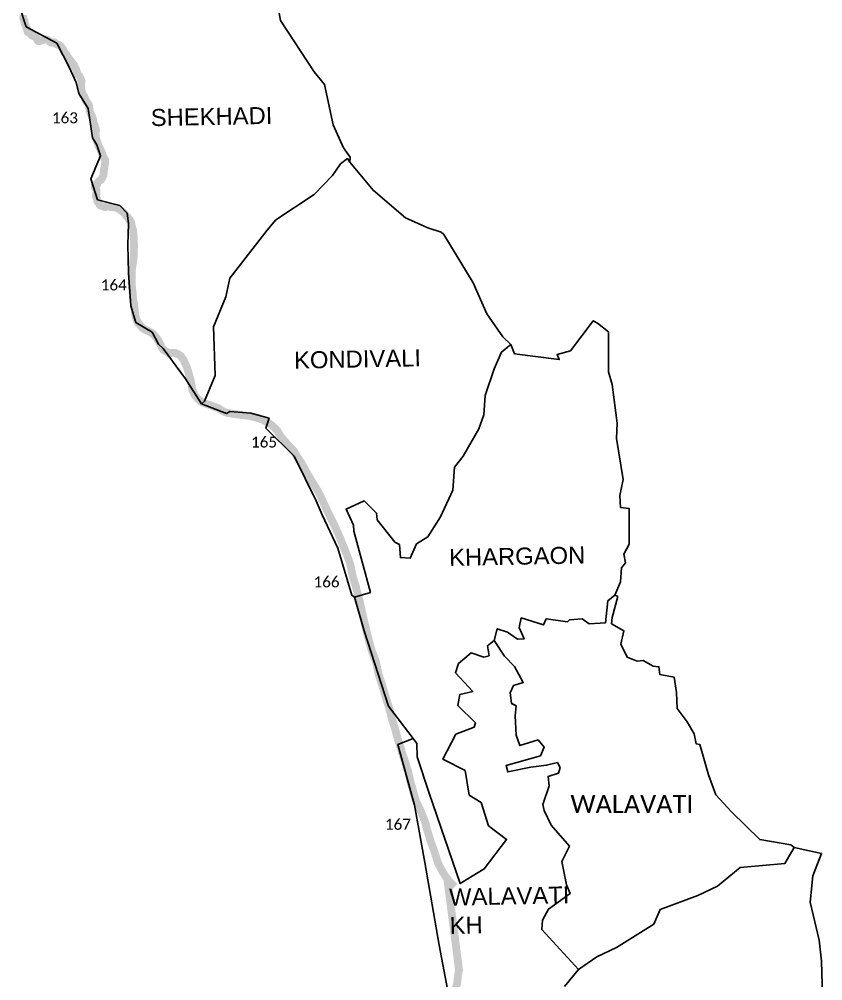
# Model space of a CAD drawing. Header units: metres. Extents: x 0 to 561379, y 0 to 4092696.
# Drawn here: x 285498 to 290629, y 1999103 to 2005244 of the extents above; entities that cross this region are included whole.
import ezdxf

# ---------------------------------------------------------------- set-up
doc = ezdxf.new("R2010")
doc.units = ezdxf.units.M
for name, color, linetype in [('COASTLINE', 5, 'Continuous'), ('ddddd', 7, 'Continuous'), ('NATURALLY PROTECTED', 3, 'Continuous'), ('village', 32, 'Continuous'), ('VILLAGE NAME', 250, 'Continuous')]:
    doc.layers.add(name, color=color, linetype=linetype)
doc.styles.get("Standard").update_dxf_attribs({"font": 'calibri.ttf'})

msp = doc.modelspace()

# ---------------------------------------------------------------- linework, layer by layer
at = {"layer": 'COASTLINE', "const_width": 50, "flags": 128}
msp.add_lwpolyline([(285523.7845228854, 2005271.893066567), (285523.4041033949, 2005266.241792499), (285522.9867428537, 2005260.041745281), (285523.1659539674, 2005253.370403823), (285524.5946681824, 2005247.517134666), (285526.5946857331, 2005243.043844504), (285528.691531267, 2005239.930213497), (285529.3106103685, 2005237.693568416), (285529.2154235376, 2005235.932823282), (285529.0753127064, 2005233.341083837), (285529.7869092236, 2005231.84022229), (285530.977474011, 2005229.74635489), (285531.8648421749, 2005228.185724768), (285532.2632256294, 2005225.796531579), (285531.9774827864, 2005223.369618883), (285531.5864075121, 2005220.048081453), (285532.1674917478, 2005216.783680861), (285532.6782547857, 2005213.914328948), (285534.0247290521, 2005212.024912308), (285536.7867883009, 2005209.264800377), (285538.9297684482, 2005206.361910766), (285540.5138450769, 2005200.927276544), (285542.1892791812, 2005195.828227598), (285543.4655962794, 2005191.943859161), (285545.3878849305, 2005188.598135178), (285546.3018243875, 2005185.249517508), (285547.3441103568, 2005181.430646151), (285548.6868349754, 2005176.510986156), (285549.575035302, 2005173.256675069), (285550.3255476684, 2005170.506844155), (285551.6455488005, 2005165.670441611), (285552.0908977995, 2005163.079645783), (285553.461806985, 2005161.100924158), (285556.2034430057, 2005159.426615322), (285559.8590184834, 2005158.132764749), (285565.7686565776, 2005156.041113604), (285572.5774014257, 2005152.653180573), (285574.4050979894, 2005150.369969187), (285574.6335828537, 2005148.08683477), (285574.9261665065, 2005145.163193373), (285576.1748071734, 2005142.803213922), (285580.5156548936, 2005139.606764163), (285587.9792506587, 2005136.638604755), (285596.6525040629, 2005133.189382758), (285602.0917867955, 2005131.026262095), (285606.1809056424, 2005127.505913148), (285609.1510265274, 2005120.351943168), (285613.891403647, 2005111.3280089), (285616.5587526201, 2005106.25035765), (285618.9939283648, 2005105.087277292), (285622.8779887068, 2005104.782864501), (285627.5412967521, 2005104.417378259), (285632.3215434951, 2005105.696179844), (285638.566492534, 2005108.207604612), (285644.0769563364, 2005110.423653964), (285648.7478532429, 2005112.302069001), (285652.9973683399, 2005114.011024094), (285657.7583093796, 2005114.981039361), (285663.6985511495, 2005115.285452152), (285668.9203067711, 2005115.553045503), (285675.3507321754, 2005113.991678548), (285680.8341865671, 2005111.404054371), (285688.3982573204, 2005104.92494946), (285695.3974813916, 2005098.929671451), (285700.8881553984, 2005095.411722623), (285705.0007006046, 2005094.270116929), (285710.2554877818, 2005094.802820072), (285715.7389421735, 2005096.705496227), (285718.2369582591, 2005097.331101072), (285721.3837765371, 2005096.997593962), (285723.8631928972, 2005095.949351787), (285726.676127866, 2005092.899989978), (285730.1568294532, 2005088.087650931), (285733.2784833966, 2005085.502412796), (285738.6441395262, 2005083.674473637), (285748.2778856261, 2005081.968376563), (285753.2777471526, 2005080.26227949), (285758.7653956001, 2005076.240720978), (285765.1066255715, 2005067.95399675), (285772.6803322686, 2005058.056670985), (285779.8274706711, 2005048.716784998), (285782.326506805, 2005041.706225132), (285784.6854932933, 2005035.088547311), (285789.0335313795, 2005029.641703533), (285797.6918859878, 2005021.111218166), (285802.4477628788, 2005013.555623421), (285805.862271325, 2005004.781453882), (285808.0357039642, 2005001.318383161), (285811.7160790761, 2004998.404794844), (285813.7713487528, 2004995.968799794), (285817.5062465896, 2004990.408013217), (285821.5263402186, 2004985.514933584), (285825.689943495, 2004981.045799754), (285829.3910505431, 2004977.002696013), (285832.1823564434, 2004972.1606102), (285835.4571699784, 2004966.479782401), (285838.1033410149, 2004961.889462425), (285840.854008001, 2004958.130790171), (285843.1559975671, 2004954.985216988), (285845.9279037294, 2004953.01342258), (285848.0418901869, 2004951.980574226), (285849.3481116277, 2004949.947073018), (285850.2534340285, 2004947.362120342), (285851.89768624, 2004942.66731311), (285852.6925896482, 2004938.480610878), (285855.2376096253, 2004934.506635945), (285858.3849787623, 2004929.592110257), (285860.6399219637, 2004926.071081803), (285861.8020379593, 2004922.80565252), (285862.4253132692, 2004919.122773258), (285863.0123466043, 2004915.654044653), (285864.3983429828, 2004912.550073921), (285866.611710327, 2004907.593186904), (285867.5513611693, 2004904.588467173), (285867.4574507902, 2004900.879634114), (285868.5474103573, 2004897.307134338), (285871.0278687007, 2004893.50876521), (285873.2365196327, 2004890.126619512), (285876.7186553276, 2004887.249868895), (285880.2420268735, 2004884.339051466), (285882.2152389374, 2004881.193555251), (285885.7830804918, 2004875.65396975), (285888.4995756305, 2004869.727776282), (285890.4791699531, 2004864.486026625), (285891.6257883302, 2004860.529430033), (285893.0973548541, 2004855.870875248), (285895.1247249425, 2004851.051993827), (285895.2284822352, 2004846.833548356), (285894.398059193, 2004842.234798562), (285894.398059193, 2004842.234798562), (285892.5618912787, 2004822.480085606), (285894.1513626315, 2004799.674920043), (285897.6155950674, 2004778.747338696), (285903.2486116751, 2004762.437633601), (285907.9937367765, 2004757.384630666), (285912.4412715686, 2004752.648526585), (285915.9993159347, 2004745.110536925), (285919.0938361697, 2004736.746295381), (285923.8232692307, 2004723.96301478), (285927.9174399623, 2004716.47140406), (285934.4674592735, 2004708.834050444), (285938.5030662717, 2004704.128513524), (285941.5764135662, 2004698.969502155), (285943.1251292434, 2004693.605874101), (285944.2167991288, 2004684.332393851), (285945.355788515, 2004674.656945513), (285947.0680661112, 2004660.111547969), (285949.6780596748, 2004653.188138574), (285953.7508893392, 2004642.384331411), (285959.5933333524, 2004632.185101734), (285965.0604161378, 2004619.133816401), (285968.0617805421, 2004606.951526845), (285970.3940470446, 2004597.485050261), (285970.3940470446, 2004588.222215566), (285972.4459268013, 2004581.616087039), (285977.683031131, 2004573.036797336), (285980.1574828709, 2004564.603388255), (285982.0467995522, 2004551.953274635), (285983.6450042641, 2004548.995419258), (285986.0204779343, 2004546.344416224), (285986.7772598393, 2004544.88381622), (285987.197386815, 2004543.434254125), (285987.197386815, 2004541.960452005), (285987.2839038814, 2004538.343618644), (285987.377053879, 2004534.449496565), (285988.0611728397, 2004532.148722562), (285987.5953936889, 2004530.110166624), (285987.5953936889, 2004530.110166624), (285986.0903448071, 2004529.037441013), (285985.1966310609, 2004527.891775091), (285984.6959184739, 2004525.74632387), (285984.6959184739, 2004521.705682149), (285984.6959184739, 2004517.378309551), (285985.1966310609, 2004512.251108713), (285986.556123958, 2004507.029588506), (285987.2693482833, 2004502.392848381), (285986.8763471246, 2004497.636637056), (285987.3770597121, 2004491.414073959), (285988.2707734578, 2004485.620349587), (286005.1232453664, 2004433.255494128), (286023.4990664892, 2004398.060031495), (286024.4377398664, 2004394.506611113), (286026.7366725188, 2004386.840510429), (286029.7809674896, 2004376.688898665), (286035.8257874908, 2004364.003469233), (286040.2554603682, 2004354.707526148), (286044.4636544217, 2004350.83421855), (286046.7892543723, 2004346.407591694), (286046.3432460197, 2004336.652461797), (286046.3432460197, 2004325.012691334), (286043.3028399415, 2004306.908089301), (286040.216707599, 2004288.531202646), (286037.0371971275, 2004269.598280441), (286037.0371971275, 2004255.650884368), (286034.8171158759, 2004244.245025383), (286029.4404011687, 2004234.641516828), (286023.78003867, 2004224.531376595), (286016.7132494897, 2004217.116287146), (286006.6430242979, 2004209.877768819), (286001.1662554533, 2004204.404743358), (285995.6898722082, 2004191.998620545), (285985.2662930974, 2004187.231782526), (285980.4962320907, 2004181.582210205), (285980.4962320907, 2004173.990573895), (285983.1462659833, 2004166.752055568), (285988.0930280495, 2004160.219724683), (285991.2807325145, 2004150.633693538), (285991.2807325145, 2004140.570376919), (285991.2807325145, 2004129.977419719), (285987.3939840054, 2004120.973408525), (285987.3939840054, 2004113.205225355), (285989.8673650385, 2004105.613613307), (285994.2841203261, 2004099.081282421), (285996.7575013592, 2004091.313123512), (285996.7575013592, 2004081.956018597), (286000.9976037873, 2004074.894022869), (286005.9443658535, 2004070.480302833), (286010.0077672222, 2004060.593533075), (286015.6623914811, 2004054.72916871), (286025.8816610273, 2004051.181076775), (286033.8582650555, 2004048.411629869), (286041.9850677928, 2004045.590034537), (286049.0705297321, 2004045.590034537), (286055.2353336557, 2004049.824029014), (286058.4154225268, 2004052.008117736), (286064.8082078528, 2004052.008117736), (286070.6056266328, 2004049.117841572), (286075.1376470907, 2004046.858423856), (286080.042081845, 2004044.34484959), (286103.1640986798, 2004043.084546471), (286118.9670518831, 2004039.964473661), (286137.696161398, 2004030.604255233), (286167.0100988572, 2004006.950311479), (286189.582240414, 2003979.51268836), (286203.7752008892, 2003961.454288095), (286213.1397556466, 2003943.318972095), (286216.4447502058, 2003926.969162547), (286224.2540055268, 2003897.83125884), (286230.0260741697, 2003849.682313227), (286230.4088458946, 2003793.987984417), (286229.4281789197, 2003733.514123604), (286224.941026104, 2003695.184312159), (286215.2904981854, 2003636.547117104), (286216.8511386227, 2003580.191123596), (286216.1373039272, 2003550.906782924), (286221.209830432, 2003505.470829841), (286225.3013931208, 2003453.297088959), (286231.5443109369, 2003425.996666285), (286235.4610448659, 2003387.054504102), (286239.2068667689, 2003351.4858456), (286244.8255996234, 2003330.89340794), (286249.8201475163, 2003319.349224308), (286258.8727878263, 2003302.812967063), (286272.9196199625, 2003285.65278102), (286280.9307651142, 2003275.721163881), (286301.4893454407, 2003261.043399703), (286327.3340923045, 2003249.497071986), (286351.9842869957, 2003235.60820032), (286373.5133705136, 2003210.527044828), (286391.5655971923, 2003182.250420154), (286400.5305916928, 2003163.588263324), (286405.5023513155, 2003152.015563359), (286410.764783914, 2003143.093463291), (286417.6176440228, 2003135.069653179), (286428.3927422421, 2003125.617749146), (286439.023114192, 2003120.766970749), (286452.8778770635, 2003111.814740618), (286467.1372810321, 2003112.839726845), (286478.5075596279, 2003114.068287675), (286494.1798363447, 2003112.839726845), (286508.9306123879, 2003106.389246466), (286527.6761009721, 2003095.024522767), (286546.7288751362, 2003068.301716651), (286570.1078599583, 2003018.361469341), (286593.7702738902, 2002932.664312848), (286604.5259813258, 2002872.768649054), (286619.5968613512, 2002842.294980256), (286638.0350643552, 2002819.872565862), (286657.3954801661, 2002802.978889611), (286684.4380354787, 2002789.771110259), (286726.5386524146, 2002776.87036391), (286768.1607156778, 2002760.380204497), (286795.8181982172, 2002742.565000419), (286822.1534535083, 2002730.579848913), (286931.3188802573, 2002714.607546534), (286968.0670595476, 2002710.601202459), (287016.6031782822, 2002698.882536852), (287055.0466244695, 2002685.208166537), (287096.7460986832, 2002661.765647778), (287116.2924102423, 2002646.135572755), (287145.7976520091, 2002616.48687244), (287168.9316629273, 2002577.738749969), (287205.5524466053, 2002535.458460365), (287247.0890538555, 2002491.433529763), (287273.0475284095, 2002449.942393563), (287300.661570809, 2002408.398169559), (287331.0689369357, 2002353.958896026), (287359.2900730942, 2002304.240990354), (287391.2094212903, 2002253.44030789), (287415.7837220941, 2002210.854701696), (287434.1643622196, 2002170.036950841), (287452.9165869632, 2002130.519511962), (287476.0678535677, 2002081.22084948), (287513.4503863421, 2002005.977545375), (287540.533854055, 2001945.439053038), (287571.3959370818, 2001868.626985689), (287599.4446982974, 2001799.131656321), (287613.332473137, 2001757.792394545), (287621.5237880493, 2001714.760818626), (287629.2855925528, 2001679.173807134), (287646.8688793602, 2001623.499632726), (287657.2999157801, 2001580.982300257), (287673.4144365844, 2001521.072845497), (287684.5196148066, 2001471.155353284), (287695.7710930842, 2001418.985804511), (287719.3827745688, 2001319.341262453), (287731.1892017537, 2001274.94890232), (287749.806862385, 2001207.621839159), (287770.4869938174, 2001154.74983859), (287778.0494949008, 2001130.848219804), (287790.7324682428, 2001068.631836154), (287820.3917578866, 2000972.909794815), (287847.8605880907, 2000882.583425248), (287858.3342906834, 2000851.617045668), (287869.2001324596, 2000813.240310407), (287879.215221116, 2000768.297068106), (287899.7321810297, 2000707.366553478), (287908.7250021307, 2000671.207628317), (287920.5669194268, 2000629.488477893), (287933.238977954, 2000594.555326251), (287941.4171911091, 2000559.707647349), (287954.293631934, 2000523.548722187), (287963.0132447088, 2000495.975359042), (287981.9860571074, 2000436.190776667), (287996.9495239251, 2000370.657700125), (288011.0422886683, 2000322.607249526), (288027.5359041449, 2000260.312398089), (288057.7381955381, 2000196.09061355), (288071.9895232472, 2000162.032921846), (288077.6680753108, 2000149.419697325), (288091.4044928976, 2000111.310826455), (288099.3964104463, 2000075.994097967), (288113.0898495428, 2000032.642673776), (288125.7957224884, 1999992.550021218), (288146.6659605026, 1999934.526587149), (288173.0666019703, 1999852.164249663), (288202.2354246017, 1999796.820829707), (288225.7910185173, 1999761.714221571), (288231.0652243127, 1999756.15678514), (288305.9696666445, 1999173.354259814), (288299.2734758928, 1999133.981350911), (288294.6281378515, 1999086.303460401), (288283.9403450813, 1999053.967987515)], dxfattribs=at)
at = {"layer": 'NATURALLY PROTECTED', "const_width": 50, "flags": 128}
for points in [[(285629.5394336286, 2005104.951915646), (285632.3215434951, 2005105.696179844), (285638.566492534, 2005108.207604612), (285644.0769563364, 2005110.423653964), (285648.7478532429, 2005112.302069001), (285652.9973683399, 2005114.011024094), (285657.7583093796, 2005114.981039361), (285663.6985511495, 2005115.285452152), (285668.9203067711, 2005115.553045503), (285675.3507321754, 2005113.991678548), (285680.8341865671, 2005111.404054371), (285688.3982573204, 2005104.92494946), (285695.3974813916, 2005098.929671451), (285700.8881553984, 2005095.411722623), (285705.0007006046, 2005094.270116929), (285710.2554877818, 2005094.802820072), (285715.7389421735, 2005096.705496227), (285718.2369582591, 2005097.331101072), (285721.3837765371, 2005096.997593962), (285723.8631928972, 2005095.949351787), (285726.676127866, 2005092.899989978), (285730.1568294532, 2005088.087650931), (285733.2784833966, 2005085.502412796), (285738.6441395262, 2005083.674473637), (285748.2778856261, 2005081.968376563), (285753.2777471526, 2005080.26227949), (285758.7653956001, 2005076.240720978), (285765.1066255715, 2005067.95399675), (285772.6803322686, 2005058.056670985), (285779.8274706711, 2005048.716784998), (285782.326506805, 2005041.706225132), (285784.6854932933, 2005035.088547311), (285789.0335313795, 2005029.641703533), (285797.6918859878, 2005021.111218166), (285802.4477628788, 2005013.555623421), (285805.862271325, 2005004.781453882), (285808.0357039642, 2005001.318383161), (285811.7160790761, 2004998.404794844), (285813.7713487528, 2004995.968799794), (285817.5062465896, 2004990.408013217), (285821.5263402186, 2004985.514933584), (285825.689943495, 2004981.045799754), (285829.3910505431, 2004977.002696013), (285832.1823564434, 2004972.1606102), (285835.4571699784, 2004966.479782401), (285838.1033410149, 2004961.889462425), (285840.854008001, 2004958.130790171), (285843.1559975671, 2004954.985216988), (285845.9279037294, 2004953.01342258), (285848.0418901869, 2004951.980574226), (285849.3481116277, 2004949.947073018), (285850.2534340285, 2004947.362120342), (285851.89768624, 2004942.66731311), (285852.6925896482, 2004938.480610878), (285855.2376096253, 2004934.506635945), (285858.3849787623, 2004929.592110257), (285860.6399219637, 2004926.071081803), (285861.8020379593, 2004922.80565252), (285862.4253132692, 2004919.122773258), (285863.0123466043, 2004915.654044653), (285864.3983429828, 2004912.550073921), (285866.611710327, 2004907.593186904), (285867.5513611693, 2004904.588467173), (285867.4574507902, 2004900.879634114), (285868.5474103573, 2004897.307134338), (285871.0278687007, 2004893.50876521), (285873.2365196327, 2004890.126619512), (285876.7186553276, 2004887.249868895), (285880.2420268735, 2004884.339051466), (285882.2152389374, 2004881.193555251), (285885.7830804918, 2004875.65396975), (285888.4995756305, 2004869.727776282), (285890.4791699531, 2004864.486026625), (285891.6257883302, 2004860.529430033), (285893.0973548541, 2004855.870875248), (285895.1247249425, 2004851.051993827), (285895.2284822352, 2004846.833548356), (285894.398059193, 2004842.234798562), (285894.398059193, 2004842.234798562), (285892.5618912787, 2004822.480085606), (285894.1513626315, 2004799.674920043), (285897.6155950674, 2004778.747338696), (285903.2486116751, 2004762.437633601), (285907.9937367765, 2004757.384630666), (285912.4412715686, 2004752.648526585), (285915.9993159347, 2004745.110536925), (285919.0938361697, 2004736.746295381), (285923.8232692307, 2004723.96301478), (285927.9174399623, 2004716.47140406), (285934.4674592735, 2004708.834050444), (285938.5030662717, 2004704.128513524), (285941.5764135662, 2004698.969502155), (285943.1251292434, 2004693.605874101), (285944.2167991288, 2004684.332393851), (285945.355788515, 2004674.656945513), (285947.0680661112, 2004660.111547969), (285949.6780596748, 2004653.188138574), (285953.7508893392, 2004642.384331411), (285959.5933333524, 2004632.185101734), (285965.0604161378, 2004619.133816401), (285968.0617805421, 2004606.951526845), (285970.3940470446, 2004597.485050261), (285970.3940470446, 2004588.222215566), (285972.4459268013, 2004581.616087039), (285977.683031131, 2004573.036797336), (285980.1574828709, 2004564.603388255), (285982.0467995522, 2004551.953274635), (285983.6450042641, 2004548.995419258), (285986.0204779343, 2004546.344416224), (285986.7772598393, 2004544.88381622), (285987.197386815, 2004543.434254125), (285987.197386815, 2004541.960452005), (285987.2839038814, 2004538.343618644), (285987.377053879, 2004534.449496565), (285988.0611728397, 2004532.148722562), (285987.5953936889, 2004530.110166624), (285987.5953936889, 2004530.110166624), (285986.0903448071, 2004529.037441013), (285985.1966310609, 2004527.891775091), (285984.6959184739, 2004525.74632387), (285984.6959184739, 2004521.705682149), (285984.6959184739, 2004517.378309551), (285985.1966310609, 2004512.251108713), (285986.556123958, 2004507.029588506), (285987.2693482833, 2004502.392848381), (285986.8763471246, 2004497.636637056), (285987.3770597121, 2004491.414073959), (285988.2707734578, 2004485.620349587), (286005.1232453664, 2004433.255494128), (286023.4990664892, 2004398.060031495), (286024.4377398664, 2004394.506611113), (286026.7366725188, 2004386.840510429), (286029.7809674896, 2004376.688898665), (286035.8257874908, 2004364.003469233), (286040.2554603682, 2004354.707526148), (286044.4636544217, 2004350.83421855), (286046.7892543723, 2004346.407591694), (286046.3432460197, 2004336.652461797), (286046.3432460197, 2004325.012691334), (286043.3028399415, 2004306.908089301), (286040.216707599, 2004288.531202646), (286037.0371971275, 2004269.598280441), (286037.0371971275, 2004255.650884368), (286034.8171158759, 2004244.245025383), (286029.4404011687, 2004234.641516828), (286023.78003867, 2004224.531376595), (286016.7132494897, 2004217.116287146), (286006.6430242979, 2004209.877768819), (286003.9046398756, 2004207.141256089)], [(286105.6580550535, 2004042.592149551), (286118.9670518831, 2004039.964473661), (286137.696161398, 2004030.604255233), (286167.0100988572, 2004006.950311479), (286189.582240414, 2003979.51268836), (286203.7752008892, 2003961.454288095), (286213.1397556466, 2003943.318972095), (286216.4447502058, 2003926.969162547), (286224.2540055268, 2003897.83125884), (286230.0260741697, 2003849.682313227), (286230.4088458946, 2003793.987984417), (286229.4281789197, 2003733.514123604), (286224.941026104, 2003695.184312159), (286215.2904981854, 2003636.547117104), (286216.8511386227, 2003580.191123596), (286216.1373039272, 2003550.906782924), (286221.209830432, 2003505.470829841), (286225.3013931208, 2003453.297088959), (286231.5443109369, 2003425.996666285), (286235.4610448659, 2003387.054504102), (286239.2068667689, 2003351.4858456), (286244.8255996234, 2003330.89340794), (286249.8201475163, 2003319.349224308), (286258.8727878263, 2003302.812967063), (286272.9196199625, 2003285.65278102), (286280.9307651142, 2003275.721163881), (286301.4893454407, 2003261.043399703), (286327.3340923045, 2003249.497071986), (286351.9842869957, 2003235.60820032), (286373.5133705136, 2003210.527044828), (286391.5655971923, 2003182.250420154), (286400.5305916928, 2003163.588263324), (286405.5023513155, 2003152.015563359), (286410.764783914, 2003143.093463291), (286417.6176440228, 2003135.069653179), (286428.3927422421, 2003125.617749146), (286439.023114192, 2003120.766970749), (286452.8778770635, 2003111.814740618)], [(286836.0239190136, 2002728.55042187), (286931.3188802573, 2002714.607546534), (286968.0670595476, 2002710.601202459), (287016.6031782822, 2002698.882536852), (287055.0466244695, 2002685.208166537), (287096.7460986832, 2002661.765647778), (287116.2924102423, 2002646.135572755), (287145.7976520091, 2002616.48687244), (287168.9316629273, 2002577.738749969), (287205.5524466053, 2002535.458460365), (287247.0890538555, 2002491.433529763), (287268.9355594916, 2002456.514823775)], [(287526.7944896059, 2001976.150054237), (287540.533854055, 2001945.439053038), (287571.3959370818, 2001868.626985689), (287599.4446982974, 2001799.131656321), (287613.332473137, 2001757.792394545), (287621.5237880493, 2001714.760818626), (287629.2855925528, 2001679.173807134), (287646.8688793602, 2001623.499632726), (287657.2999157801, 2001580.982300257), (287673.4144365844, 2001521.072845497), (287674.8251122035, 2001514.731894652)], [(287769.5823905703, 2001157.062598717), (287770.4869938174, 2001154.74983859), (287778.0494949008, 2001130.848219804), (287790.7324682428, 2001068.631836154), (287820.3917578866, 2000972.909794815), (287847.8605880907, 2000882.583425248), (287858.3342906834, 2000851.617045668), (287869.2001324596, 2000813.240310407), (287879.215221116, 2000768.297068106), (287899.7321810297, 2000707.366553478), (287908.7250021307, 2000671.207628317), (287920.5669194268, 2000629.488477893), (287925.101815272, 2000616.98709906)], [(287925.101815272, 2000616.98709906), (287933.238977954, 2000594.555326251), (287941.4171911091, 2000559.707647349), (287954.293631934, 2000523.548722187), (287963.0132447088, 2000495.975359042), (287981.9860571074, 2000436.190776667), (287996.9495239251, 2000370.657700125), (288011.0422886683, 2000322.607249526), (288027.5359041449, 2000260.312398089), (288057.7381955381, 2000196.09061355), (288071.9895232472, 2000162.032921846), (288077.6680753108, 2000149.419697325), (288091.4044928976, 2000111.310826455), (288099.3964104463, 2000075.994097967), (288113.0898495428, 2000032.642673776), (288125.7957224884, 1999992.550021218), (288146.6659605026, 1999934.526587149), (288173.0666019703, 1999852.164249663), (288202.2354246017, 1999796.820829707), (288225.7910185173, 1999761.714221571), (288231.0652243127, 1999756.15678514), (288250.6341735694, 1999731.382234462), (288264.6654814553, 1999716.69569978), (288277.714298779, 1999702.552929432)]]:
    msp.add_lwpolyline(points, dxfattribs=at)
at = {"layer": 'village'}
for points in [[(287129.27380344, 2005436.400059272, 0), (287165.8508859561, 2005235.836156974, 0), (287382.144498156, 2004908.712841271, 0), (287446.3834143913, 2004826.937698366, 0), (287502.9947202497, 2004570.714570244, 0), (287567.6774478109, 2004422.493448603, 0), (287610.1215328431, 2004363.03491237, 0), (287609.1150288719, 2004330.758656377, 0), (287593.1519660118, 2004354.704381706, 0), (287550.0688482759, 2004319.86075617, 0), (287497.8616470454, 2004246.755247151, 0), (287381.4923188413, 2004125.881679148, 0), (287136.7520102054, 2003962.276235318, 0), (287081.5241768716, 2003897.003810007, 0), (286842.2640133654, 2003589.694487388, 0), (286816.7162757319, 2003471.552871116, 0), (286737.8575132898, 2003279.073205173, 0), (286749.8504710327, 2002968.080846676, 0), (286681.6603587914, 2002806.054627546, 0), (286662.3347030475, 2002788.553018251, 0), (286558.6086444671, 2002948.338397072, 0), (286417.9504713152, 2003140.966103333, 0), (286387.7426935958, 2003168.067463529, 0), (286346.7573677483, 2003245.77973709, 0), (286242.5743281367, 2003307.530072, 0), (286210.8354453804, 2003413.871827062, 0), (286195.0028413633, 2003624.190451366, 0), (286191.947021844, 2003802.569876182, 0), (286196.317145288, 2003940.164152353, 0), (286186.4727358297, 2004005.188297856, 0), (286140.2821825395, 2004053.856667409, 0), (285998.2287261107, 2004091.210467067, 0), (285955.114339391, 2004224.215573295, 0), (286017.7973127229, 2004371.157604652, 0), (285994.1379558631, 2004441.352568398, 0), (285965.6900643664, 2004486.544124375, 0), (285937.1226799121, 2004674.427138705, 0), (285878.1067546511, 2004770.476083129, 0), (285862.4727868289, 2004840.895781607, 0), (285817.7299205006, 2004938.612924029, 0), (285737.1618031813, 2005091.577366589, 0), (285542.5573270691, 2005196.27997444, 0), (285501.1717725646, 2005318.713664647, 0)], [(288232.6491208859, 1999048.976368556, 0), (288179.706988116, 1999330.335333784, 0), (288088.3474110968, 1999859.186101882, 0), (288021.6310281995, 2000225.03131321, 0), (287915.3360658291, 2000612.551769089, 0), (288012.3561434259, 2000650.09987285, 0), (288035.9291779627, 2000618.8676815, 0), (288039.7978105383, 2000532.807069866, 0), (288115.8710445118, 2000301.043626594, 0), (288313.5743470074, 1999723.466104184, 0), (288467.6175426135, 1999817.346844866, 0), (288610.2691541738, 2000005.730055999, 0), (288494.45541521, 2000093.162434954, 0), (288448.160945838, 2000242.483893045, 0), (288370.8909175912, 2000289.26908281, 0), (288346.2080061246, 2000446.028066558, 0), (288202.0113390335, 2000519.338475564, 0), (288286.8508369159, 2000677.872622865, 0), (288403.0146334569, 2000722.759959779, 0), (288411.9626509917, 2000749.877674796, 0), (288298.2891777296, 2000860.796101216, 0), (288310.9256247752, 2000931.026239732, 0), (288393.9982660505, 2000950.3000646, 0), (288283.5770088934, 2001070.789027447, 0), (288302.5151107837, 2001129.205688039, 0), (288382.7711004984, 2001198.471715387, 0), (288463.6491453444, 2001169.649189704, 0), (288498.5163152072, 2001179.307434409, 0), (288487.6430136139, 2001243.088955259, 0), (288530.062240156, 2001276.14402211, 0), (288596.7233784662, 2001175.860580175, 0), (288660.3581785016, 2001111.243190997, 0), (288715.8241717502, 2001008.421607308, 0), (288653.6245985762, 2000988.064527845, 0), (288633.0430690902, 2000941.658739221, 0), (288640.6742301395, 2000875.06782126, 0), (288670.2055007152, 2000859.27140142, 0), (288663.9641231572, 2000796.075098987, 0), (288670.5430166422, 2000671.810942481, 0), (288694.1031793675, 2000604.757763512, 0), (288811.5066412102, 2000641.425416258, 0), (288850.0612665145, 2000594.174447141, 0), (288825.6553912234, 2000540.363734306, 0), (288606.9933417188, 2000477.454097589, 0), (288617.8071493116, 2000437.329247964, 0), (288764.8838954441, 2000468.36661059, 0), (288865.1049771289, 2000479.78849173, 0), (288934.1676052366, 2000496.569407681, 0), (288952.1472533336, 2000465.921273039, 0), (288942.3804070988, 2000429.523468222, 0), (288874.364812631, 2000408.209452534, 0), (288881.920281586, 2000349.065583802, 0), (288841.1836868303, 2000229.872719229, 0), (288849.051766385, 2000190.385922014, 0), (288895.5424378217, 2000096.439141561, 0), (289011.2657930187, 1999963.088139923, 0), (288961.9370728126, 1999863.831859392, 0), (288991.4290722284, 1999716.300682108, 0), (289015.1336668146, 1999659.722821116, 0), (288877.8987111025, 1999560.737925652, 0), (288838.3281250598, 1999490.680384482, 0), (288834.4391191854, 1999429.604044178, 0), (289069.7941251359, 1999175.082069574, 0), (288980.6401350999, 1999065.584518241, 0)], [(288980.6401350999, 1999065.584518241, 0), (289069.7941251359, 1999175.082069574, 0), (289186.312413696, 1999255.194715362, 0), (289312.3876303854, 1999316.416641151, 0), (289549.8949223822, 1999464.535113377, 0), (289589.9085031021, 1999558.229318605, 0), (289831.2200300663, 1999647.783905929, 0), (289956.9457706927, 1999706.599913694, 0), (290102.3911667402, 1999826.815555312, 0), (290386.8611800312, 1999852.851191721, 0), (290447.1680640197, 1999955.16401881, 0), (290621.1408905995, 1999916.093305409, 0), (290566.0732694345, 1999773.05907959, 0), (290547.8256496574, 1999605.472571664, 0), (290606.0997168939, 1999361.872935417, 0), (290620.4337361688, 1999227.434578156, 0), (290628.7659349559, 1998928.697684196, 0)]]:
    msp.add_polyline3d(points, dxfattribs=at)
for points in [[(287093.06139059, 2002696.728083854, 0), (286976.7316228863, 2002727.888432567, 0), (286842.4076695807, 2002738.57103046, 0), (286821.9673123258, 2002726.529855922, 0), (286662.3347030475, 2002788.553018251, 0), (286681.6603587914, 2002806.054627546, 0), (286749.8504710327, 2002968.080846676, 0), (286737.8575132898, 2003279.073205173, 0), (286816.7162757319, 2003471.552871116, 0), (286842.2640133654, 2003589.694487388, 0), (287081.5241768716, 2003897.003810007, 0), (287136.7520102054, 2003962.276235318, 0), (287381.4923188413, 2004125.881679148, 0), (287497.8616470454, 2004246.755247151, 0), (287550.0688482759, 2004319.86075617, 0), (287593.1519660118, 2004354.704381706, 0), (287609.1150288719, 2004330.758656377, 0), (287757.345265623, 2004152.292615641, 0), (287965.137571017, 2003975.505593309, 0), (288106.9558481614, 2003913.169248048, 0), (288192.7794913611, 2003884.266091638, 0), (288209.5056737385, 2003868.495597826, 0), (288395.7413489033, 2003561.715198184, 0), (288483.9807000197, 2003362.075965538, 0), (288586.6006504965, 2003216.649019318, 0), (288636.1459842402, 2003167.510199542, 0), (288576.7033003392, 2003118.161669599, 0), (288530.1289595579, 2003011.766369197, 0), (288473.6585919162, 2002842.18296494, 0), (288464.1937801653, 2002717.377340936, 0), (288432.1046410725, 2002628.782961562, 0), (288333.5439952135, 2002453.512663414, 0), (288278.0254305918, 2002383.21129858, 0), (288266.6663806719, 2002236.635024249, 0), (288187.4059678742, 2002065.768013308, 0), (288108.0410879073, 2001938.100044256, 0), (288033.8087293193, 2001893.462691881, 0), (287994.4177133862, 2001802.862250307, 0), (287932.1013904691, 2001806.374319311, 0), (287925.7089545556, 2001888.723944961, 0), (287896.853221591, 2001904.683674288, 0), (287783.2777465961, 2002047.75763681, 0), (287778.8838077809, 2002088.967026502, 0), (287700.2750902869, 2002168.911639944, 0), (287584.7265798976, 2002116.202485972, 0), (287632.2636009821, 2002013.416145557, 0), (287634.0438209132, 2001975.773065974, 0), (287740.6943961063, 2001583.584076928, 0), (287639.0271860271, 2001553.803489192, 0), (287620.9014435683, 2001565.88517783, 0), (287532.5489855434, 2001867.097603768, 0), (287431.5783360395, 2002080.039116447, 0), (287393.9714038681, 2002167.808368931, 0), (287253.4130805187, 2002454.753444344, 0), (287072.5252849039, 2002632.66964879, 0)], [(289337.2495953689, 2002125.563768295, 0), (289391.7984141465, 2002120.081610345, 0), (289391.6014888908, 2001890.943076258, 0), (289358.7430946937, 2001827.053684077, 0), (289369.5992850775, 2001772.319506517, 0), (289344.5082454089, 2001740.81044663, 0), (289337.239024192, 2001651.490491857, 0), (289301.8412953587, 2001566.670114052, 0), (289257.1922401277, 2001529.759241574, 0), (289240.8852608479, 2001390.089656904, 0), (289136.6245207372, 2001383.219024817, 0), (289092.4249925133, 2001414.80332769, 0), (289010.854491347, 2001407.890567834, 0), (288998.5118533543, 2001395.343897088, 0), (288863.174091442, 2001415.282284159, 0), (288846.4423219875, 2001376.089964314, 0), (288703.8613620659, 2001420.623381916, 0), (288690.1941185326, 2001360.41998933, 0), (288722.0483021397, 2001286.256363324, 0), (288680.3323987739, 2001285.867476377, 0), (288615.8020409481, 2001328.867390516, 0), (288550.4380921414, 2001351.001857399, 0), (288530.062240156, 2001276.14402211, 0), (288487.6430136139, 2001243.088955259, 0), (288498.5163152072, 2001179.307434409, 0), (288463.6491453444, 2001169.649189704, 0), (288382.7711004984, 2001198.471715387, 0), (288302.5151107837, 2001129.205688039, 0), (288283.5770088934, 2001070.789027447, 0), (288393.9982660505, 2000950.3000646, 0), (288310.9256247752, 2000931.026239732, 0), (288298.2891777296, 2000860.796101216, 0), (288411.9626509917, 2000749.877674796, 0), (288403.0146334569, 2000722.759959779, 0), (288286.8508369159, 2000677.872622865, 0), (288202.0113390335, 2000519.338475564, 0), (288346.2080061246, 2000446.028066558, 0), (288370.8909175912, 2000289.26908281, 0), (288448.160945838, 2000242.483893045, 0), (288494.45541521, 2000093.162434954, 0), (288610.2691541738, 2000005.730055999, 0), (288467.6175426135, 1999817.346844866, 0), (288313.5743470074, 1999723.466104184, 0), (288115.8710445118, 2000301.043626594, 0), (288039.7978105383, 2000532.807069866, 0), (288035.9291779627, 2000618.8676815, 0), (288012.3561434259, 2000650.09987285, 0), (287856.3113019069, 2000856.846928225, 0), (287700.6044935993, 2001339.199270674, 0), (287639.0271860271, 2001553.803489192, 0), (287740.6943961063, 2001583.584076928, 0), (287634.0438209132, 2001975.773065974, 0), (287632.2636009821, 2002013.416145557, 0), (287584.7265798976, 2002116.202485972, 0), (287700.2750902869, 2002168.911639944, 0), (287778.8838077809, 2002088.967026502, 0), (287783.2777465961, 2002047.75763681, 0), (287896.853221591, 2001904.683674288, 0), (287925.7089545556, 2001888.723944961, 0), (287932.1013904691, 2001806.374319311, 0), (287994.4177133862, 2001802.862250307, 0), (288033.8087293193, 2001893.462691881, 0), (288108.0410879073, 2001938.100044256, 0), (288187.4059678742, 2002065.768013308, 0), (288266.6663806719, 2002236.635024249, 0), (288278.0254305918, 2002383.21129858, 0), (288333.5439952135, 2002453.512663414, 0), (288432.1046410725, 2002628.782961562, 0), (288464.1937801653, 2002717.377340936, 0), (288473.6585919162, 2002842.18296494, 0), (288530.1289595579, 2003011.766369197, 0), (288576.7033003392, 2003118.161669599, 0), (288636.1459842402, 2003167.510199542, 0), (288660.7019778384, 2003108.263761648, 0), (288946.4230109969, 2003070.139507086, 0), (288932.592569796, 2003103.863522269, 0), (289017.7783769854, 2003125.53307255, 0), (289163.6732660605, 2003318.852615112, 0), (289190.1788974734, 2003302.274615484, 0), (289260.3123839948, 2003248.415243946, 0), (289260.6926675166, 2002993.025091949, 0), (289285.0344466976, 2002912.03564543, 0), (289316.735242026, 2002664.480370991, 0), (289310.7020542776, 2002566.617126686, 0), (289353.3694813862, 2002304.462414539, 0), (289333.4263284617, 2002203.270733871, 0)], [(289301.8562999689, 2001566.716447897, 0), (289320.1766146974, 2001557.330206809, 0), (289284.752153425, 2001423.981759634, 0), (289280.8154126146, 2001382.95293978, 0), (289358.5801797165, 2001338.938855404, 0), (289339.1311527037, 2001253.574314948, 0), (289379.2082979145, 2001170.556430458, 0), (289444.2536618564, 2001144.724847798, 0), (289482.5125892074, 2001148.297562724, 0), (289546.2755103559, 2001111.520460916, 0), (289582.6703859572, 2001109.135449253, 0), (289587.8535899816, 2001059.594828902, 0), (289679.7732223184, 2001041.887972635, 0), (289695.1336520467, 2000944.413618935, 0), (289698.2699887444, 2000842.421403774, 0), (289762.5732602433, 2000757.372413118, 0), (289807.6897512409, 2000679.94740579, 0), (289820.9762626266, 2000615.928203995, 0), (289842.8531847316, 2000612.260910704, 0), (289899.1999792734, 2000417.369228114, 0), (289946.7559252148, 2000290.987379829, 0), (290046.9080062776, 2000181.863562956, 0), (290226.6936900666, 2000004.798563357, 0), (290425.4959319368, 1999971.55680713, 0), (290447.1311960725, 1999955.161978854, 0), (290386.8467105717, 1999852.854557385, 0), (290102.3843709786, 1999826.794041111, 0), (289956.9885737452, 1999706.58273721, 0), (289831.2048900125, 1999647.823368657, 0), (289589.8884360031, 1999558.204515619, 0), (289549.9148450928, 1999464.536670043, 0), (289312.4109415273, 1999316.428013725, 0), (289186.2786020616, 1999255.240579563, 0), (289069.78839602, 1999175.130066356, 0), (288834.4042002964, 1999429.635529508, 0), (288838.3465680945, 1999490.701772515, 0), (288877.8571704152, 1999560.793505348, 0), (289015.0905407973, 1999659.719855025, 0), (288991.4549436898, 1999716.323650572, 0), (288961.9197999161, 1999863.879538185, 0), (289011.2731301865, 1999963.09104968, 0), (288895.5044547194, 2000096.412318788, 0), (288849.0858804711, 2000190.348688589, 0), (288841.1484504332, 2000229.84531336, 0), (288881.9302407982, 2000349.075993063, 0), (288874.4163995076, 2000408.162731025, 0), (288942.4096942161, 2000429.568651226, 0), (288952.1194442078, 2000465.885483924, 0), (288934.1337587906, 2000496.523609738, 0), (288865.1322885173, 2000479.778233023, 0), (288764.848386716, 2000468.353156614, 0), (288617.7653979951, 2000437.286857187, 0), (288606.9774091181, 2000477.478735801, 0), (288825.6593395634, 2000540.3176385, 0), (288850.064274477, 2000594.188252678, 0), (288811.5066203385, 2000641.433276503, 0), (288694.1154957673, 2000604.731614626, 0), (288670.5960792932, 2000671.851771717, 0), (288663.9993467382, 2000796.023129323, 0), (288670.1895980198, 2000859.279212175, 0), (288640.7156250441, 2000875.096931279, 0), (288633.0726687529, 2000941.71321759, 0), (288653.5852559769, 2000988.097833064, 0), (288715.8483849524, 2001008.457767087, 0), (288660.3180100617, 2001111.239308383, 0), (288596.7526591677, 2001175.914951222, 0), (288530.0792555561, 2001276.160775601, 0), (288550.4765846764, 2001350.997676427, 0), (288615.7718149091, 2001328.813693914, 0), (288680.3125708136, 2001285.825623231, 0), (288722.0313979224, 2001286.259646025, 0), (288690.2255051876, 2001360.444004569, 0), (288703.8994425946, 2001420.630054762, 0), (288846.4520084416, 2001376.133919966, 0), (288863.1795988204, 2001415.253109254, 0), (288998.4808062071, 2001395.302275696, 0), (289010.898202658, 2001407.899062378, 0), (289092.3883984126, 2001414.767633453, 0), (289136.6194598757, 2001383.181772081, 0), (289240.8731750612, 2001390.137168882, 0), (289257.2031626038, 2001529.780489578, 0), (289301.8562999689, 2001566.716447897, 0)]]:
    msp.add_polyline3d(points, close=True, dxfattribs=at)

# ---------------------------------------------------------------- texts
at = {"layer": 'ddddd', "insert": (289017.6019441744, 2000289.603912948), "char_height": 115.7393212035728, "attachment_point": 1}
msp.add_mtext_dynamic_manual_height_columns('{\\fCalibri|b0|i0|c0|p34;WALAVATI}', width=1448.989935047459, gutter_width=0.7715954746904852, heights=[0], dxfattribs=at)
at = {"layer": 'NATURALLY PROTECTED', "char_height": 70, "attachment_point": 1}
for s, insert in [('163', (285706.8675928303, 2004649.853407288)), ('164', (286018.7023428338, 2003582.354527709)), ('165', (286978.1026396645, 2002578.943767838)), ('166', (287377.3902487711, 2001685.951891326)), ('167', (287833.1801825337, 2000137.612264845))]:
    msp.add_mtext_dynamic_manual_height_columns(s, width=95.17246124148369, gutter_width=1, heights=[0], dxfattribs=dict(at, insert=insert))
at = {"layer": 'VILLAGE NAME', "char_height": 108.7483136041808, "attachment_point": 1}
for s, width, insert, rotation in [('{\\fArial|b0|i0|c0|p34;SHEKHADI}', 726.9294945531301, (286336.5953159542, 2004670.259013867), 1.1028329887230697), ('{\\fArial|b0|i0|c0|p34;KONDIVALI}', 726.9294945531301, (287251.7231567103, 2003121.052365265), 1.10283298872307), ('{\\fArial|b0|i0|c0|p34;KHARGAON}', 726.9294945531301, (288241.6994304974, 2001860.585509683), 1.1028329887230697), ('{\\fArial|b0|i0|c0|p34;WALAVATI KH}', 727.5095265848456, (288241.6994304974, 1999691.71194986), 1.1028329887230697)]:
    msp.add_mtext_dynamic_manual_height_columns(s, width=width, gutter_width=543.7415680209039, heights=[0], dxfattribs=dict(at, insert=insert, rotation=rotation))
at = {"layer": 'VILLAGE NAME', "insert": (289017.6019441744, 2000289.603912948), "char_height": 115.7393212035728, "attachment_point": 1}
msp.add_mtext_dynamic_manual_height_columns('{\\fCalibri|b0|i0|c0|p34;WALAVATI}', width=1448.989935047459, gutter_width=0.7715954746904852, heights=[0], dxfattribs=at)

doc.saveas('drawing.dxf')
